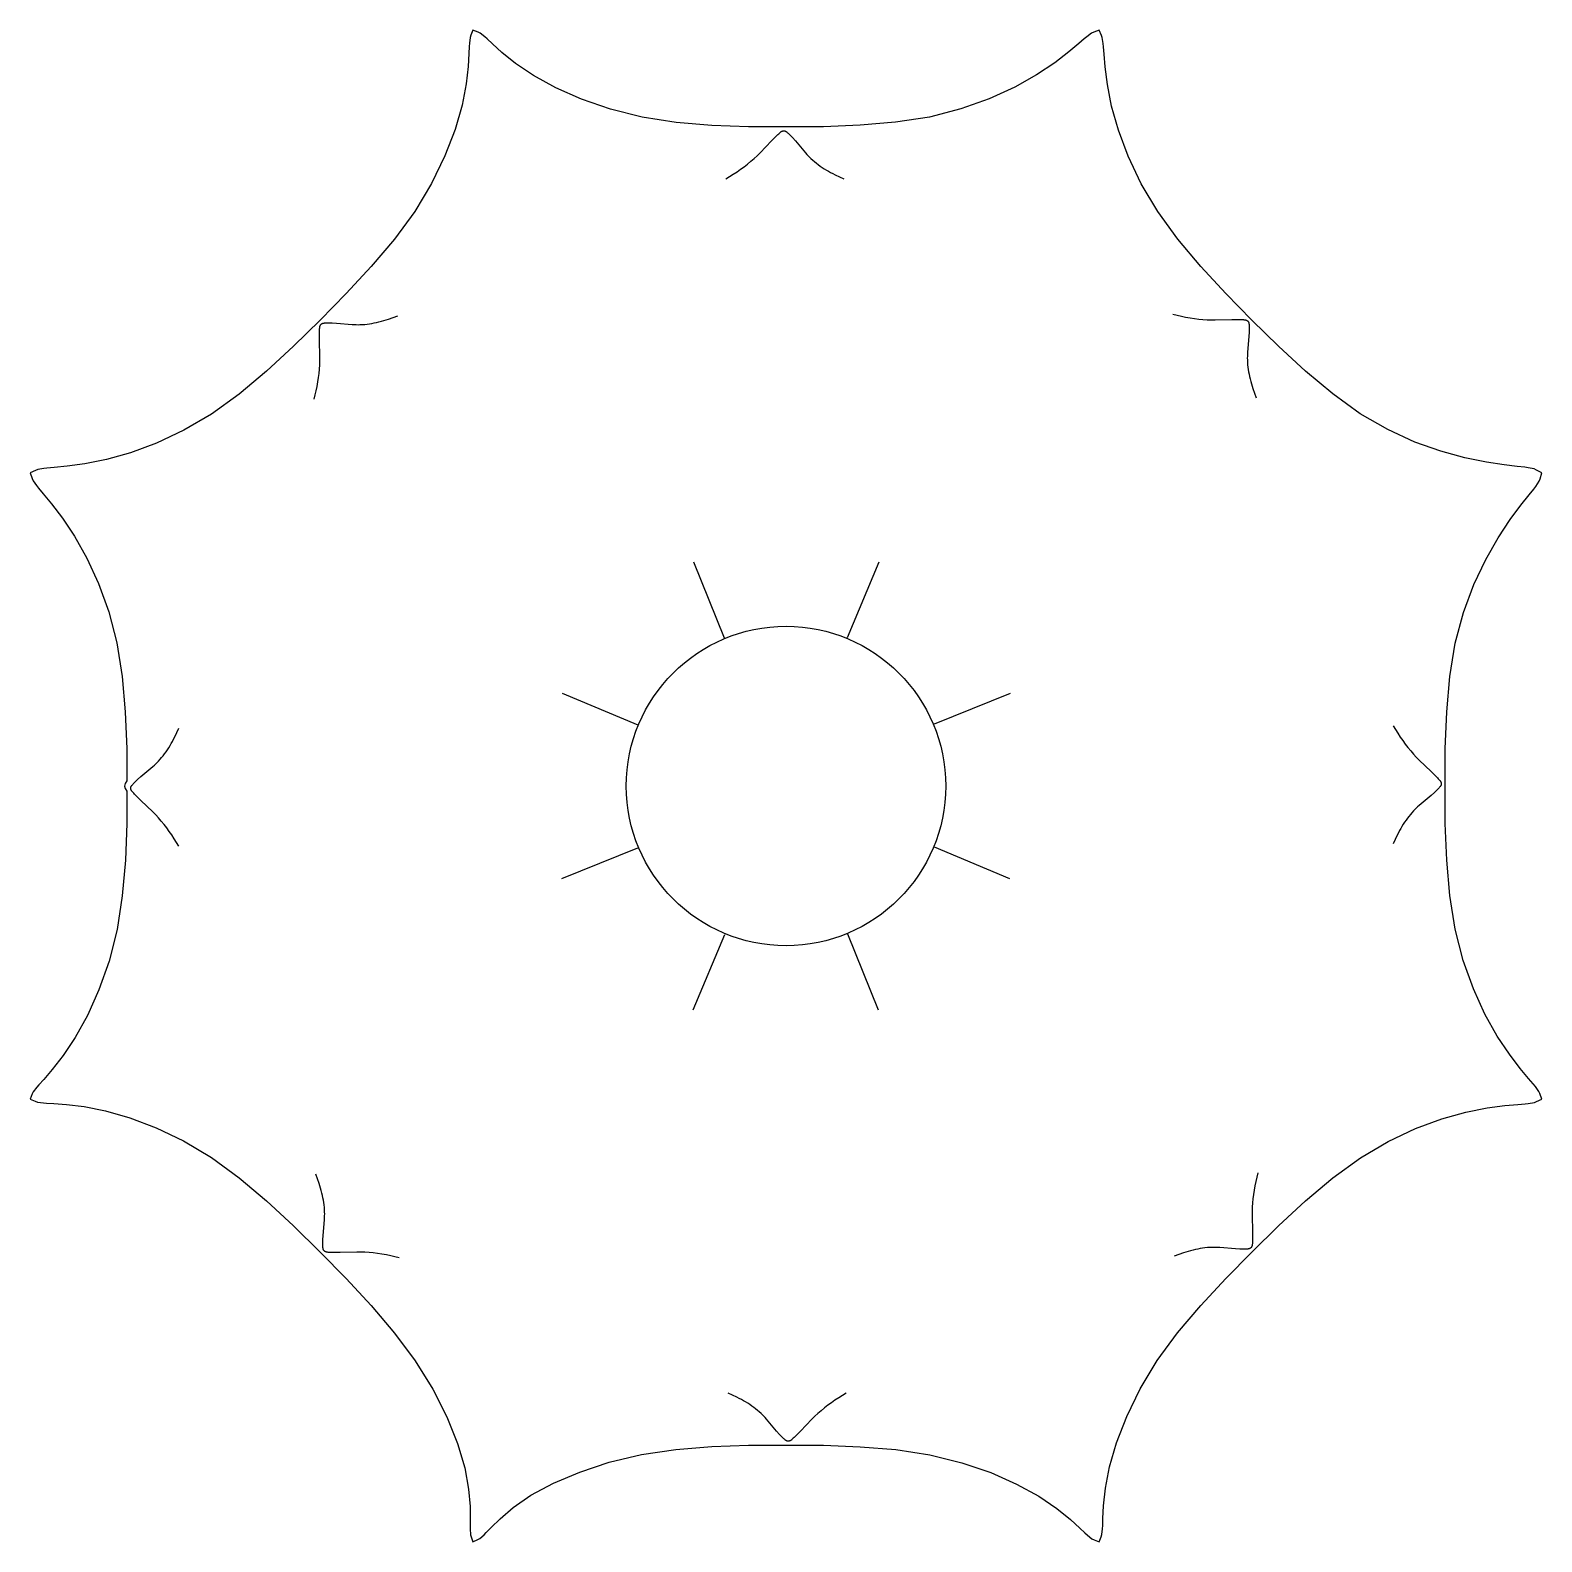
# Model space of a CAD drawing. Header units: millimetres. Extents: x 112 to 8820, y -2365 to 5002.
# Drawn here: x 4254 to 4882, y 2280 to 2908 of the extents above; entities that cross this region are included whole.
import ezdxf

# ---------------------------------------------------------------- set-up
doc = ezdxf.new("R2010")
doc.units = ezdxf.units.MM

# ---------------------------------------------------------------- blocks, each defined once
blk = doc.blocks.new('TARAXACUM_1_PL')
blk.add_lwpolyline([(-31.412, -13.011), (-31.204, -13.102), (-31.112, -13.135), (-30.866, -13.166), (-30.735, -13.178), (-30.436, -13.194), (-29.903, -13.232), (-29.17, -13.322), (-28.28, -13.496), (-27.273, -13.786), (-26.182, -14.202), (-25.04, -14.75), (-23.879, -15.441), (-22.73, -16.281), (-21.595, -17.238), (-20.474, -18.279), (-19.368, -19.368), (-18.279, -20.474), (-17.235, -21.596), (-16.268, -22.735), (-15.407, -23.892), (-14.683, -25.068), (-14.097, -26.225), (-13.652, -27.328), (-13.349, -28.339), (-13.19, -29.222), (-13.131, -29.942), (-13.125, -30.462), (-13.132, -30.752), (-13.13, -30.88), (-13.116, -31.12), (-13.09, -31.209), (-13.011, -31.412), (-12.812, -31.324), (-12.731, -31.279), (-12.551, -31.12), (-12.46, -31.031), (-12.259, -30.82), (-11.887, -30.457), (-11.336, -29.99), (-10.599, -29.478), (-9.67, -28.977), (-8.576, -28.512), (-7.343, -28.108), (-6, -27.789), (-4.573, -27.579), (-3.084, -27.458), (-1.552, -27.402), (0, -27.391), (1.552, -27.402), (3.082, -27.459), (4.565, -27.583), (5.979, -27.798), (7.301, -28.126), (8.511, -28.539), (9.586, -29.012), (10.507, -29.516), (11.252, -30.025), (11.821, -30.484), (12.212, -30.84), (12.427, -31.044), (12.525, -31.131), (12.715, -31.286), (12.802, -31.328), (13.011, -31.412), (13.1, -31.205), (13.131, -31.113), (13.156, -30.869), (13.164, -30.739), (13.172, -30.442), (13.197, -29.914), (13.274, -29.188), (13.442, -28.301), (13.736, -27.293), (14.162, -26.198), (14.725, -25.051), (15.428, -23.884), (16.276, -22.732), (17.237, -21.595), (18.279, -20.474), (19.368, -19.368), (20.474, -18.279), (21.594, -17.24), (22.728, -16.286), (23.874, -15.452), (25.03, -14.774), (26.167, -14.238), (27.252, -13.834), (28.255, -13.55), (29.144, -13.374), (29.878, -13.278), (30.415, -13.231), (30.719, -13.208), (30.853, -13.193), (31.103, -13.154), (31.198, -13.116), (31.412, -13.011), (31.335, -12.786), (31.295, -12.692), (31.145, -12.487), (31.061, -12.382), (30.863, -12.151), (30.516, -11.738), (30.065, -11.151), (29.561, -10.398), (29.052, -9.488), (28.571, -8.435), (28.146, -7.253), (27.808, -5.955), (27.587, -4.555), (27.46, -3.079), (27.402, -1.552), (27.391, 0), (27.402, 1.552), (27.46, 3.077), (27.59, 4.547), (27.816, 5.936), (28.162, 7.214), (28.595, 8.376), (29.085, 9.411), (29.597, 10.312), (30.101, 11.071), (30.547, 11.672), (30.886, 12.1), (31.079, 12.344), (31.16, 12.455), (31.304, 12.671), (31.341, 12.77), (31.412, 13.011), (31.191, 13.131), (31.095, 13.176), (30.84, 13.226), (30.705, 13.248), (30.396, 13.284), (29.853, 13.347), (29.113, 13.456), (28.22, 13.637), (27.22, 13.912), (26.142, 14.298), (25.015, 14.812), (23.866, 15.472), (22.725, 16.294), (21.593, 17.242), (20.474, 18.279), (19.368, 19.368), (18.279, 20.474), (17.239, 21.594), (16.285, 22.728), (15.449, 23.875), (14.766, 25.033), (14.226, 26.172), (13.819, 27.259), (13.532, 28.263), (13.357, 29.153), (13.262, 29.887), (13.218, 30.422), (13.197, 30.725), (13.182, 30.858), (13.146, 31.107), (13.111, 31.2), (13.011, 31.412), (12.791, 31.332), (12.7, 31.292), (12.498, 31.141), (12.394, 31.057), (12.166, 30.858), (11.756, 30.511), (11.17, 30.059), (10.416, 29.554), (9.504, 29.046), (8.447, 28.566), (7.26, 28.143), (5.958, 27.806), (4.557, 27.586), (3.079, 27.46), (1.552, 27.402), (0, 27.391), (-1.552, 27.402), (-3.081, 27.459), (-4.563, 27.584), (-5.975, 27.799), (-7.294, 28.129), (-8.499, 28.544), (-9.571, 29.019), (-10.491, 29.524), (-11.238, 30.033), (-11.81, 30.491), (-12.204, 30.845), (-12.421, 31.048), (-12.52, 31.133), (-12.713, 31.287), (-12.8, 31.329), (-13.011, 31.412), (-13.102, 31.204), (-13.134, 31.113), (-13.161, 30.868), (-13.171, 30.737), (-13.181, 30.44), (-13.209, 29.911), (-13.29, 29.183), (-13.458, 28.295), (-13.751, 27.287), (-14.174, 26.194), (-14.732, 25.047), (-15.432, 23.882), (-16.278, 22.731), (-17.238, 21.595), (-18.279, 20.474), (-19.368, 19.368), (-20.474, 18.279), (-21.594, 17.24), (-22.727, 16.288), (-23.872, 15.457), (-25.026, 14.783), (-26.161, 14.253), (-27.245, 13.853), (-28.248, 13.571), (-29.14, 13.394), (-29.877, 13.294), (-30.415, 13.242), (-30.719, 13.215), (-30.853, 13.198), (-31.103, 13.157), (-31.197, 13.118), (-31.412, 13.011), (-31.335, 12.784), (-31.297, 12.69), (-31.149, 12.484), (-31.066, 12.377), (-30.871, 12.143), (-30.526, 11.726), (-30.076, 11.134), (-29.571, 10.378), (-29.061, 9.47), (-28.577, 8.42), (-28.15, 7.243), (-27.81, 5.95), (-27.588, 4.553), (-27.46, 3.079), (-27.402, 1.552), (-27.393, 0.224), (-27.4, 0.217), (-27.469, 0.108), (-27.493, 0), (-27.469, -0.108), (-27.4, -0.217), (-27.393, -0.224), (-27.402, -1.552), (-27.459, -3.08), (-27.585, -4.56), (-27.803, -5.966), (-28.136, -7.276), (-28.556, -8.472), (-29.033, -9.536), (-29.54, -10.454), (-30.047, -11.206), (-30.501, -11.788), (-30.851, -12.192), (-31.051, -12.415), (-31.135, -12.516), (-31.288, -12.712), (-31.329, -12.8)], close=True)
for points in [[(-2.5, 25.233), (-2.344, 25.328), (-2.19, 25.426), (-2.036, 25.528), (-1.886, 25.632), (-1.738, 25.74), (-1.595, 25.851), (-1.456, 25.964), (-1.323, 26.08), (-1.199, 26.195), (-1.08, 26.312), (-0.601, 26.812), (-0.333, 27.084), (-0.304, 27.112), (-0.275, 27.139), (-0.26, 27.152), (-0.246, 27.165), (-0.231, 27.176), (-0.223, 27.182), (-0.216, 27.187), (-0.209, 27.193), (-0.201, 27.198), (-0.194, 27.202), (-0.186, 27.207), (-0.179, 27.211), (-0.171, 27.215), (-0.164, 27.219), (-0.16, 27.22), (-0.156, 27.222), (-0.152, 27.223), (-0.149, 27.225), (-0.145, 27.226), (-0.141, 27.227), (-0.137, 27.229), (-0.134, 27.23), (-0.13, 27.231), (-0.126, 27.232), (-0.122, 27.232), (-0.119, 27.233), (-0.115, 27.234), (-0.111, 27.234), (-0.107, 27.235), (-0.103, 27.235), (-0.1, 27.235), (-0.096, 27.235), (-0.092, 27.235), (-0.088, 27.235), (-0.085, 27.235), (-0.081, 27.234), (-0.077, 27.234), (-0.073, 27.233), (-0.069, 27.232), (-0.066, 27.232), (-0.062, 27.231), (-0.058, 27.23), (-0.054, 27.229), (-0.05, 27.228), (-0.047, 27.226), (-0.043, 27.225), (-0.039, 27.224), (-0.035, 27.222), (-0.032, 27.221), (-0.028, 27.219), (-0.02, 27.215), (-0.013, 27.211), (-0.005, 27.207), (0.002, 27.203), (0.01, 27.198), (0.017, 27.193), (0.025, 27.188), (0.032, 27.183), (0.039, 27.177), (0.054, 27.165), (0.069, 27.153), (0.084, 27.14), (0.113, 27.112), (0.141, 27.084), (0.207, 27.017), (0.27, 26.95), (0.389, 26.817), (0.816, 26.311), (0.87, 26.252), (0.924, 26.193), (0.98, 26.136), (1.038, 26.08), (1.11, 26.014), (1.184, 25.95), (1.261, 25.888), (1.341, 25.827), (1.422, 25.769), (1.506, 25.712), (1.591, 25.656), (1.678, 25.602), (1.767, 25.55), (1.856, 25.5), (1.947, 25.451), (2.039, 25.404), (2.223, 25.315), (2.408, 25.233)], [(-19.61, 16.075), (-19.567, 16.252), (-19.527, 16.431), (-19.491, 16.611), (-19.458, 16.792), (-19.43, 16.972), (-19.407, 17.152), (-19.389, 17.33), (-19.377, 17.506), (-19.37, 17.675), (-19.369, 17.842), (-19.384, 18.534), (-19.387, 18.916), (-19.386, 18.956), (-19.385, 18.996), (-19.384, 19.015), (-19.382, 19.035), (-19.38, 19.053), (-19.379, 19.063), (-19.377, 19.072), (-19.376, 19.081), (-19.374, 19.089), (-19.372, 19.098), (-19.37, 19.106), (-19.367, 19.115), (-19.365, 19.123), (-19.362, 19.131), (-19.361, 19.135), (-19.359, 19.138), (-19.358, 19.142), (-19.356, 19.146), (-19.354, 19.149), (-19.353, 19.153), (-19.351, 19.156), (-19.349, 19.16), (-19.347, 19.163), (-19.345, 19.166), (-19.343, 19.17), (-19.34, 19.173), (-19.338, 19.176), (-19.336, 19.179), (-19.334, 19.182), (-19.331, 19.185), (-19.328, 19.188), (-19.326, 19.19), (-19.323, 19.193), (-19.32, 19.196), (-19.318, 19.198), (-19.315, 19.2), (-19.312, 19.203), (-19.308, 19.205), (-19.305, 19.207), (-19.302, 19.209), (-19.299, 19.211), (-19.295, 19.213), (-19.292, 19.215), (-19.289, 19.217), (-19.285, 19.219), (-19.281, 19.221), (-19.278, 19.222), (-19.274, 19.224), (-19.27, 19.225), (-19.266, 19.227), (-19.259, 19.23), (-19.25, 19.232), (-19.242, 19.235), (-19.234, 19.237), (-19.225, 19.239), (-19.216, 19.241), (-19.207, 19.242), (-19.198, 19.244), (-19.189, 19.245), (-19.17, 19.247), (-19.151, 19.249), (-19.132, 19.25), (-19.092, 19.251), (-19.052, 19.251), (-18.957, 19.25), (-18.865, 19.247), (-18.687, 19.238), (-18.027, 19.182), (-17.948, 19.178), (-17.868, 19.175), (-17.788, 19.174), (-17.707, 19.175), (-17.61, 19.179), (-17.512, 19.187), (-17.414, 19.197), (-17.315, 19.211), (-17.216, 19.227), (-17.116, 19.246), (-17.016, 19.267), (-16.917, 19.29), (-16.818, 19.316), (-16.719, 19.344), (-16.62, 19.374), (-16.522, 19.405), (-16.329, 19.473), (-16.139, 19.545)], [(16.075, 19.61), (16.252, 19.567), (16.431, 19.527), (16.611, 19.491), (16.792, 19.458), (16.972, 19.43), (17.152, 19.407), (17.33, 19.389), (17.506, 19.377), (17.675, 19.37), (17.842, 19.369), (18.534, 19.384), (18.916, 19.387), (18.956, 19.386), (18.996, 19.385), (19.015, 19.384), (19.035, 19.382), (19.053, 19.38), (19.063, 19.379), (19.072, 19.377), (19.081, 19.376), (19.089, 19.374), (19.098, 19.372), (19.106, 19.37), (19.115, 19.367), (19.123, 19.365), (19.131, 19.362), (19.135, 19.361), (19.138, 19.359), (19.142, 19.358), (19.146, 19.356), (19.149, 19.354), (19.153, 19.353), (19.156, 19.351), (19.16, 19.349), (19.163, 19.347), (19.166, 19.345), (19.17, 19.343), (19.173, 19.34), (19.176, 19.338), (19.179, 19.336), (19.182, 19.334), (19.185, 19.331), (19.188, 19.328), (19.19, 19.326), (19.193, 19.323), (19.196, 19.32), (19.198, 19.318), (19.2, 19.315), (19.203, 19.312), (19.205, 19.308), (19.207, 19.305), (19.209, 19.302), (19.211, 19.299), (19.213, 19.295), (19.215, 19.292), (19.217, 19.289), (19.219, 19.285), (19.221, 19.281), (19.222, 19.278), (19.224, 19.274), (19.225, 19.27), (19.227, 19.266), (19.23, 19.259), (19.232, 19.25), (19.235, 19.242), (19.237, 19.234), (19.239, 19.225), (19.241, 19.216), (19.242, 19.207), (19.244, 19.198), (19.245, 19.189), (19.247, 19.17), (19.249, 19.151), (19.25, 19.132), (19.251, 19.092), (19.251, 19.052), (19.25, 18.957), (19.247, 18.865), (19.238, 18.687), (19.182, 18.027), (19.178, 17.948), (19.175, 17.868), (19.174, 17.788), (19.175, 17.707), (19.179, 17.61), (19.187, 17.512), (19.197, 17.414), (19.211, 17.315), (19.227, 17.216), (19.246, 17.116), (19.267, 17.016), (19.29, 16.917), (19.316, 16.818), (19.344, 16.719), (19.374, 16.62), (19.405, 16.522), (19.473, 16.329), (19.545, 16.139)], [(-3.848, 9.311), (-2.564, 6.154)], [(3.863, 9.305), (2.539, 6.165)], [(-9.305, 3.863), (-6.165, 2.539)], [(9.311, 3.848), (6.154, 2.564)], [(-25.233, -2.5), (-25.328, -2.344), (-25.426, -2.19), (-25.528, -2.036), (-25.632, -1.886), (-25.74, -1.738), (-25.851, -1.595), (-25.964, -1.456), (-26.08, -1.323), (-26.195, -1.199), (-26.312, -1.08), (-26.812, -0.601), (-27.084, -0.333), (-27.112, -0.304), (-27.139, -0.275), (-27.152, -0.26), (-27.165, -0.246), (-27.176, -0.231), (-27.182, -0.223), (-27.187, -0.216), (-27.193, -0.209), (-27.198, -0.201), (-27.202, -0.194), (-27.207, -0.186), (-27.211, -0.179), (-27.215, -0.171), (-27.219, -0.164), (-27.22, -0.16), (-27.222, -0.156), (-27.223, -0.152), (-27.225, -0.149), (-27.226, -0.145), (-27.227, -0.141), (-27.229, -0.137), (-27.23, -0.134), (-27.231, -0.13), (-27.232, -0.126), (-27.232, -0.122), (-27.233, -0.119), (-27.234, -0.115), (-27.234, -0.111), (-27.235, -0.107), (-27.235, -0.103), (-27.235, -0.1), (-27.235, -0.096), (-27.235, -0.092), (-27.235, -0.088), (-27.235, -0.085), (-27.234, -0.081), (-27.234, -0.077), (-27.233, -0.073), (-27.232, -0.069), (-27.232, -0.066), (-27.231, -0.062), (-27.23, -0.058), (-27.229, -0.054), (-27.228, -0.05), (-27.226, -0.047), (-27.225, -0.043), (-27.224, -0.039), (-27.222, -0.035), (-27.221, -0.032), (-27.219, -0.028), (-27.215, -0.02), (-27.211, -0.013), (-27.207, -0.005), (-27.203, 0.002), (-27.198, 0.01), (-27.193, 0.017), (-27.188, 0.025), (-27.183, 0.032), (-27.177, 0.039), (-27.165, 0.054), (-27.153, 0.069), (-27.14, 0.084), (-27.112, 0.113), (-27.084, 0.141), (-27.017, 0.207), (-26.95, 0.27), (-26.817, 0.389), (-26.311, 0.816), (-26.252, 0.87), (-26.193, 0.924), (-26.136, 0.98), (-26.08, 1.038), (-26.014, 1.11), (-25.95, 1.184), (-25.888, 1.261), (-25.827, 1.341), (-25.769, 1.422), (-25.712, 1.506), (-25.656, 1.591), (-25.602, 1.678), (-25.55, 1.767), (-25.5, 1.856), (-25.451, 1.947), (-25.404, 2.039), (-25.315, 2.223), (-25.233, 2.408)], [(25.233, 2.5), (25.328, 2.344), (25.426, 2.19), (25.528, 2.036), (25.632, 1.886), (25.74, 1.738), (25.851, 1.595), (25.964, 1.456), (26.08, 1.323), (26.195, 1.199), (26.312, 1.08), (26.812, 0.601), (27.084, 0.333), (27.112, 0.304), (27.139, 0.275), (27.152, 0.26), (27.165, 0.246), (27.176, 0.231), (27.182, 0.223), (27.187, 0.216), (27.193, 0.209), (27.198, 0.201), (27.202, 0.194), (27.207, 0.186), (27.211, 0.179), (27.215, 0.171), (27.219, 0.164), (27.22, 0.16), (27.222, 0.156), (27.223, 0.152), (27.225, 0.149), (27.226, 0.145), (27.227, 0.141), (27.229, 0.137), (27.23, 0.134), (27.231, 0.13), (27.232, 0.126), (27.232, 0.122), (27.233, 0.119), (27.234, 0.115), (27.234, 0.111), (27.235, 0.107), (27.235, 0.103), (27.235, 0.1), (27.235, 0.096), (27.235, 0.092), (27.235, 0.088), (27.235, 0.085), (27.234, 0.081), (27.234, 0.077), (27.233, 0.073), (27.232, 0.069), (27.232, 0.066), (27.231, 0.062), (27.23, 0.058), (27.229, 0.054), (27.228, 0.05), (27.226, 0.047), (27.225, 0.043), (27.224, 0.039), (27.222, 0.035), (27.221, 0.032), (27.219, 0.028), (27.215, 0.02), (27.211, 0.013), (27.207, 0.005), (27.203, -0.002), (27.198, -0.01), (27.193, -0.017), (27.188, -0.025), (27.183, -0.032), (27.177, -0.039), (27.165, -0.054), (27.153, -0.069), (27.14, -0.084), (27.112, -0.113), (27.084, -0.141), (27.017, -0.207), (26.95, -0.27), (26.817, -0.389), (26.311, -0.816), (26.252, -0.87), (26.193, -0.924), (26.136, -0.98), (26.08, -1.038), (26.014, -1.11), (25.95, -1.184), (25.888, -1.261), (25.827, -1.341), (25.769, -1.422), (25.712, -1.506), (25.656, -1.591), (25.602, -1.678), (25.55, -1.767), (25.5, -1.856), (25.451, -1.947), (25.404, -2.039), (25.315, -2.223), (25.233, -2.408)], [(-9.311, -3.848), (-6.154, -2.564)], [(9.305, -3.863), (6.165, -2.539)], [(-3.863, -9.305), (-2.539, -6.165)], [(3.848, -9.311), (2.564, -6.154)], [(-16.075, -19.61), (-16.252, -19.567), (-16.431, -19.527), (-16.611, -19.491), (-16.792, -19.458), (-16.972, -19.43), (-17.152, -19.407), (-17.33, -19.389), (-17.506, -19.377), (-17.675, -19.37), (-17.842, -19.369), (-18.534, -19.384), (-18.916, -19.387), (-18.956, -19.386), (-18.996, -19.385), (-19.015, -19.384), (-19.035, -19.382), (-19.053, -19.38), (-19.063, -19.379), (-19.072, -19.377), (-19.081, -19.376), (-19.089, -19.374), (-19.098, -19.372), (-19.106, -19.37), (-19.115, -19.367), (-19.123, -19.365), (-19.131, -19.362), (-19.135, -19.361), (-19.138, -19.359), (-19.142, -19.358), (-19.146, -19.356), (-19.149, -19.354), (-19.153, -19.353), (-19.156, -19.351), (-19.16, -19.349), (-19.163, -19.347), (-19.166, -19.345), (-19.17, -19.343), (-19.173, -19.34), (-19.176, -19.338), (-19.179, -19.336), (-19.182, -19.334), (-19.185, -19.331), (-19.188, -19.328), (-19.19, -19.326), (-19.193, -19.323), (-19.196, -19.32), (-19.198, -19.318), (-19.2, -19.315), (-19.203, -19.312), (-19.205, -19.308), (-19.207, -19.305), (-19.209, -19.302), (-19.211, -19.299), (-19.213, -19.295), (-19.215, -19.292), (-19.217, -19.289), (-19.219, -19.285), (-19.221, -19.281), (-19.222, -19.278), (-19.224, -19.274), (-19.225, -19.27), (-19.227, -19.266), (-19.23, -19.259), (-19.232, -19.25), (-19.235, -19.242), (-19.237, -19.234), (-19.239, -19.225), (-19.241, -19.216), (-19.242, -19.207), (-19.244, -19.198), (-19.245, -19.189), (-19.247, -19.17), (-19.249, -19.151), (-19.25, -19.132), (-19.251, -19.092), (-19.251, -19.052), (-19.25, -18.957), (-19.247, -18.865), (-19.238, -18.687), (-19.182, -18.027), (-19.178, -17.948), (-19.175, -17.868), (-19.174, -17.788), (-19.175, -17.707), (-19.179, -17.61), (-19.187, -17.512), (-19.197, -17.414), (-19.211, -17.315), (-19.227, -17.216), (-19.246, -17.116), (-19.267, -17.016), (-19.29, -16.917), (-19.316, -16.818), (-19.344, -16.719), (-19.374, -16.62), (-19.405, -16.522), (-19.473, -16.329), (-19.545, -16.139)], [(19.61, -16.075), (19.567, -16.252), (19.527, -16.431), (19.491, -16.611), (19.458, -16.792), (19.43, -16.972), (19.407, -17.152), (19.389, -17.33), (19.377, -17.506), (19.37, -17.675), (19.369, -17.842), (19.384, -18.534), (19.387, -18.916), (19.386, -18.956), (19.385, -18.996), (19.384, -19.015), (19.382, -19.035), (19.38, -19.053), (19.379, -19.063), (19.377, -19.072), (19.376, -19.081), (19.374, -19.089), (19.372, -19.098), (19.37, -19.106), (19.367, -19.115), (19.365, -19.123), (19.362, -19.131), (19.361, -19.135), (19.359, -19.138), (19.358, -19.142), (19.356, -19.146), (19.354, -19.149), (19.353, -19.153), (19.351, -19.156), (19.349, -19.16), (19.347, -19.163), (19.345, -19.166), (19.343, -19.17), (19.34, -19.173), (19.338, -19.176), (19.336, -19.179), (19.334, -19.182), (19.331, -19.185), (19.328, -19.188), (19.326, -19.19), (19.323, -19.193), (19.32, -19.196), (19.318, -19.198), (19.315, -19.2), (19.312, -19.203), (19.308, -19.205), (19.305, -19.207), (19.302, -19.209), (19.299, -19.211), (19.295, -19.213), (19.292, -19.215), (19.289, -19.217), (19.285, -19.219), (19.281, -19.221), (19.278, -19.222), (19.274, -19.224), (19.27, -19.225), (19.266, -19.227), (19.259, -19.23), (19.25, -19.232), (19.242, -19.235), (19.234, -19.237), (19.225, -19.239), (19.216, -19.241), (19.207, -19.242), (19.198, -19.244), (19.189, -19.245), (19.17, -19.247), (19.151, -19.249), (19.132, -19.25), (19.092, -19.251), (19.052, -19.251), (18.957, -19.25), (18.865, -19.247), (18.687, -19.238), (18.027, -19.182), (17.948, -19.178), (17.868, -19.175), (17.788, -19.174), (17.707, -19.175), (17.61, -19.179), (17.512, -19.187), (17.414, -19.197), (17.315, -19.211), (17.216, -19.227), (17.116, -19.246), (17.016, -19.267), (16.917, -19.29), (16.818, -19.316), (16.719, -19.344), (16.62, -19.374), (16.522, -19.405), (16.329, -19.473), (16.139, -19.545)], [(2.5, -25.233), (2.344, -25.328), (2.19, -25.426), (2.036, -25.528), (1.886, -25.632), (1.738, -25.74), (1.595, -25.851), (1.456, -25.964), (1.323, -26.08), (1.199, -26.195), (1.08, -26.312), (0.601, -26.812), (0.333, -27.084), (0.304, -27.112), (0.275, -27.139), (0.26, -27.152), (0.246, -27.165), (0.231, -27.176), (0.223, -27.182), (0.216, -27.187), (0.209, -27.193), (0.201, -27.198), (0.194, -27.202), (0.186, -27.207), (0.179, -27.211), (0.171, -27.215), (0.164, -27.219), (0.16, -27.22), (0.156, -27.222), (0.152, -27.223), (0.149, -27.225), (0.145, -27.226), (0.141, -27.227), (0.137, -27.229), (0.134, -27.23), (0.13, -27.231), (0.126, -27.232), (0.122, -27.232), (0.119, -27.233), (0.115, -27.234), (0.111, -27.234), (0.107, -27.235), (0.103, -27.235), (0.1, -27.235), (0.096, -27.235), (0.092, -27.235), (0.088, -27.235), (0.085, -27.235), (0.081, -27.234), (0.077, -27.234), (0.073, -27.233), (0.069, -27.232), (0.066, -27.232), (0.062, -27.231), (0.058, -27.23), (0.054, -27.229), (0.05, -27.228), (0.047, -27.226), (0.043, -27.225), (0.039, -27.224), (0.035, -27.222), (0.032, -27.221), (0.028, -27.219), (0.02, -27.215), (0.013, -27.211), (0.005, -27.207), (-0.002, -27.203), (-0.01, -27.198), (-0.017, -27.193), (-0.025, -27.188), (-0.032, -27.183), (-0.039, -27.177), (-0.054, -27.165), (-0.069, -27.153), (-0.084, -27.14), (-0.113, -27.112), (-0.141, -27.084), (-0.207, -27.017), (-0.27, -26.95), (-0.389, -26.817), (-0.816, -26.311), (-0.87, -26.252), (-0.924, -26.193), (-0.98, -26.136), (-1.038, -26.08), (-1.11, -26.014), (-1.184, -25.95), (-1.261, -25.888), (-1.341, -25.827), (-1.422, -25.769), (-1.506, -25.712), (-1.591, -25.656), (-1.678, -25.602), (-1.767, -25.55), (-1.856, -25.5), (-1.947, -25.451), (-2.039, -25.404), (-2.223, -25.315), (-2.408, -25.233)]]:
    blk.add_lwpolyline(points)
blk.add_circle((0, 0), 6.639)

msp = doc.modelspace()

# ---------------------------------------------------------------- block references
at = {"color": 0, "xscale": 10, "yscale": 10, "zscale": 10}
msp.add_blockref('TARAXACUM_1_PL', (4568.22, 2594.19), dxfattribs=at)

doc.saveas('drawing.dxf')
